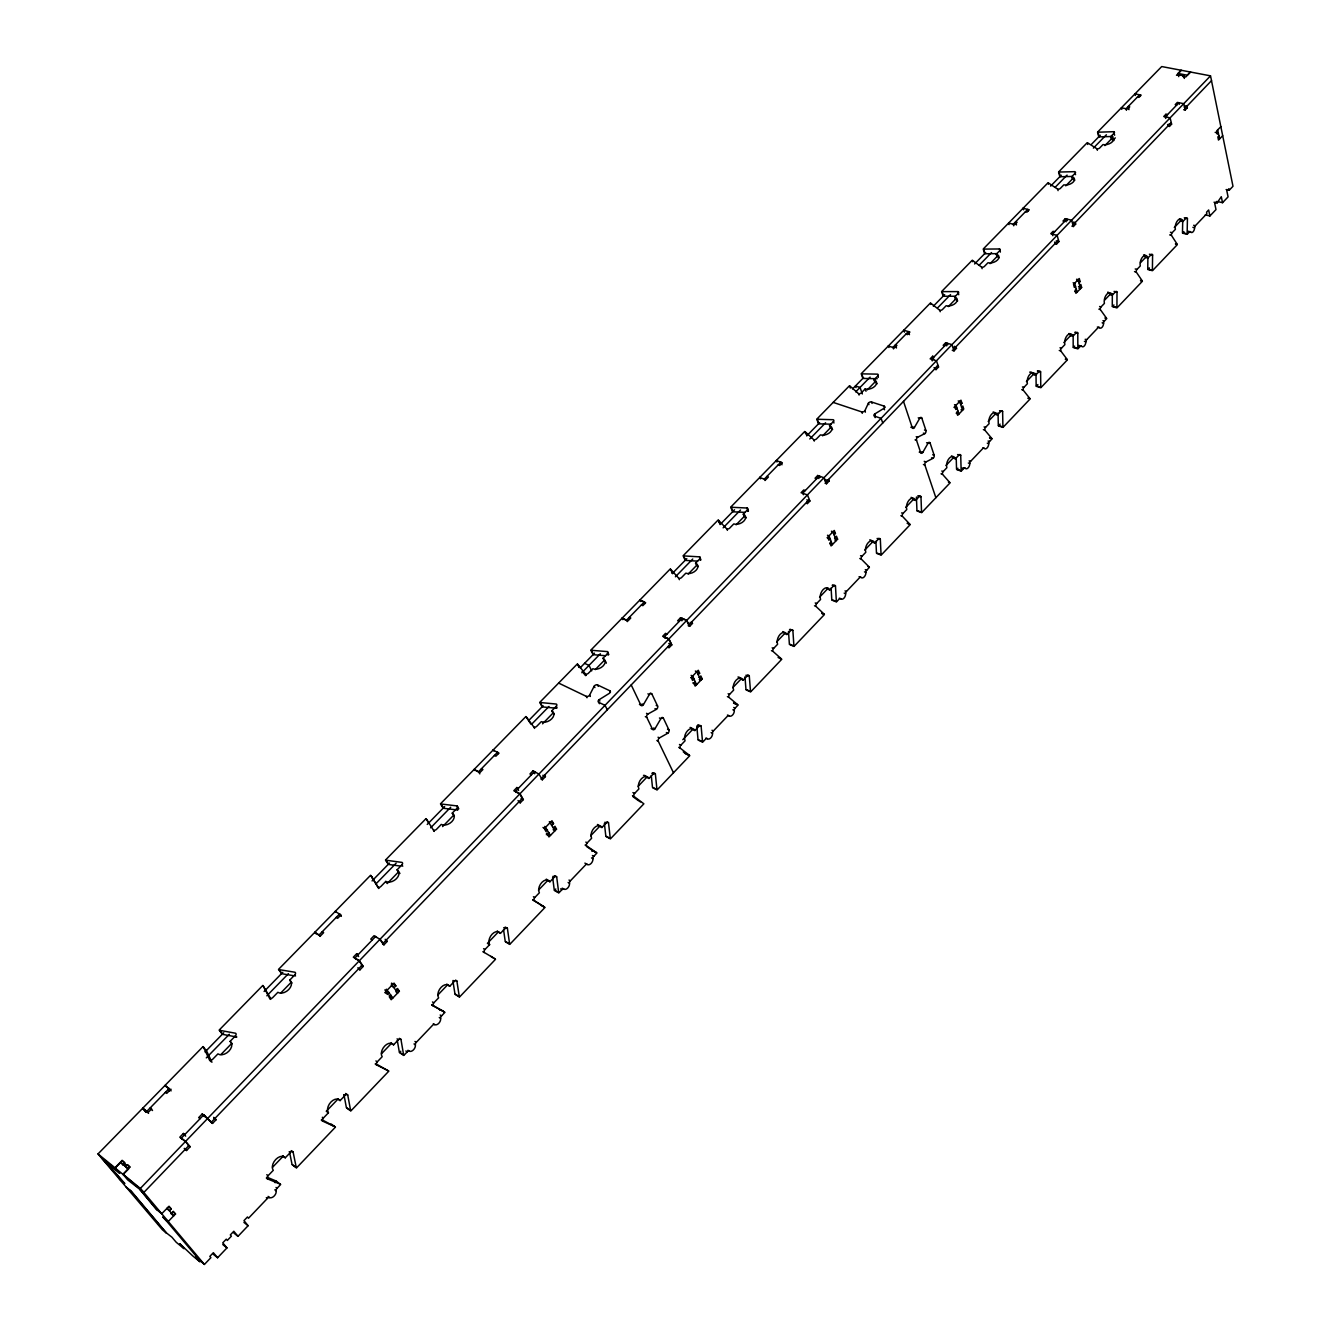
<?xml version="1.0" encoding="UTF-8"?>
<svg xmlns="http://www.w3.org/2000/svg" width="1331" height="1331" viewBox="0 0 1331 1331"><rect width="100%" height="100%" fill="white"/><g stroke="black" fill="none" stroke-linecap="round" stroke-linejoin="round"><path stroke-width="1.5" d="M1112.333 293.768L1112.283 306.163L1116.925 307.411L1117.008 292.138L1114.064 291.406M1147.888 257.648L1147.755 269.045L1152.396 270.243L1152.596 255.02A1.93 1.048 -74.1 0 0 1151.149 254.637L1147.888 258.048L1145.558 257.449A6.771 3.71 -74 0 0 1143.562 254.886M1182.727 220.38L1182.477 232.692L1187.136 233.823L1187.435 218.633A1.913 1.032 -74.5 0 0 1186.037 218.234L1184.291 217.818M833.173 402.395L861.739 411.911A2.096 1.298 -20.8 0 0 864.884 410.697L868.394 403.193A2.096 1.298 -20.6 0 1 871.522 401.995L884.117 406.121L884.649 407.569M558.621 683.069L586.272 696.346A2.246 1.497 -27.9 0 0 589.616 695.081L594.175 686.214A2.246 1.481 -27.6 0 1 597.503 684.933L609.731 690.722L610.447 692.12M919.222 452.107L920.686 452.607A2.063 1.231 -70.9 0 0 922.782 452.407L928.023 443.256A2.046 1.231 -71 0 1 930.103 443.057L934.162 455.235A2.046 1.215 -70.8 0 1 933.048 458.313L925.977 461.94A2.046 1.231 -70.7 0 0 924.862 465.018L935.876 497.727M910.82 427.218L912.284 427.7A2.08 1.264 -71.3 0 0 914.414 427.517L919.721 418.3A2.08 1.248 -71.4 0 1 921.817 418.117L925.943 430.512A2.063 1.248 -71.2 0 1 924.829 433.623L917.675 437.217A2.063 1.248 -71.1 0 0 916.543 440.328L920.686 452.607M651.059 728.523L652.489 729.205A2.213 1.431 -64.3 0 0 655.018 728.706L660.858 718.673A2.196 1.414 -64.5 0 1 663.37 718.174L668.961 729.937A2.196 1.414 -64.4 0 1 667.796 733.231L659.444 737.906A2.196 1.414 -64.2 0 0 658.263 741.201L673.486 772.762M639.446 704.448L640.86 705.114A2.229 1.447 -64.6 0 0 643.422 704.631L649.345 694.516A2.229 1.447 -64.8 0 1 651.891 694.033L657.597 706.029A2.213 1.431 -64.7 0 1 656.416 709.356L647.947 714.015A2.213 1.447 -64.5 0 0 646.766 717.342L652.489 729.205M213.426 1254.368L217.585 1257.762L226.952 1247.912L222.759 1242.838L226.27 1239.161L227.318 1240.442L231.378 1236.183L230.33 1234.918L233.823 1231.258L237.983 1236.349L248.098 1225.718L243.989 1220.61L247.466 1216.967L248.481 1218.248L267.381 1198.449A2.512 1.597 -52.2 0 1 269.661 1197.617A5.008 3.211 -52.4 0 0 274.236 1195.937A5.008 3.211 -52.4 0 0 276.133 1190.829A2.496 1.597 -52.5 0 1 277.081 1188.284L280.675 1184.507L276.116 1180.996L267.232 1177.303M1205.27 214.857L1209.929 215.955L1216.002 209.583L1214.737 203.61L1216.817 201.43L1217.133 202.911L1214.022 202.212M1217.898 201.63L1222.54 202.695L1228.08 196.888L1226.833 190.915L1228.912 188.752L1229.212 190.25L1226.117 189.551M275.118 1182.71L276.465 1181.296M400.781 1051.224L399.5 1052.555L403.809 1055.433L407.203 1051.873A2.379 1.531 -56.1 0 1 409.316 1051.174A4.742 3.061 -56.3 0 0 413.525 1049.776A4.742 3.061 -56.3 0 0 415.372 1044.835A2.363 1.531 -56.4 0 1 416.287 1042.356L432.575 1025.286A2.346 1.514 -56.9 0 1 434.655 1024.604A4.692 3.045 -57 0 0 438.797 1023.273A4.692 3.045 -57 0 0 440.628 1018.348A2.346 1.514 -57.1 0 1 441.543 1015.886L444.87 1012.392L440.528 1009.613L439.912 1010.279M555.792 889.008L554.411 890.456L558.837 892.935L561.981 889.64A2.246 1.447 -60.6 0 1 563.895 889.091A4.492 2.895 -60.8 0 0 567.705 887.993A4.492 2.895 -60.8 0 0 569.502 883.218A2.246 1.447 -60.9 0 1 570.383 880.839L585.49 865A2.229 1.431 -61.3 0 1 587.37 864.468A4.459 2.862 -61.4 0 0 591.13 863.42A4.459 2.862 -61.4 0 0 592.911 858.661A2.229 1.431 -61.6 0 1 593.792 856.299L596.887 853.055L594.391 851.707M591.862 851.258L593.277 851.108M957.904 468.229L956.64 469.56L961.232 471.141L963.777 468.479A2.013 1.181 -70.7 0 1 965.225 468.262A4.01 2.346 -70.8 0 0 968.119 467.846A4.01 2.346 -70.8 0 0 969.767 463.521A1.996 1.165 -70.8 0 1 970.582 461.358L982.794 448.547A1.996 1.165 -71.1 0 1 984.225 448.347A3.993 2.329 -71.2 0 0 987.07 447.948A3.993 2.329 -71.2 0 0 988.7 443.656A1.996 1.165 -71.2 0 1 989.515 441.493L992.028 438.881L989.715 438.115M1000.08 424.107L998.366 425.887L1002.992 427.384L1030.111 398.951L1028.081 398.318M1037.881 384.543L1036.217 386.289L1040.842 387.704L1067.379 359.886L1065.366 359.287M1074.599 346.127L1073.252 347.524L1077.894 348.855L1080.273 346.376A1.947 1.098 -72.8 0 1 1081.604 346.243A3.91 2.18 -72.9 0 0 1084.249 345.993A3.91 2.18 -72.9 0 0 1085.846 341.801A1.947 1.081 -72.9 0 1 1086.645 339.704L1098.075 327.709A1.947 1.081 -73.1 0 1 1099.389 327.592A3.893 2.163 -73.1 0 0 1101.985 327.376A3.893 2.163 -73.1 0 0 1103.582 323.2A1.947 1.081 -73.2 0 1 1104.364 321.104L1106.71 318.658L1105.262 318.259M1113.947 304.949L1112.35 306.629L1116.992 307.894L1142.397 281.257L1140.65 280.808M1149.368 267.88L1147.804 269.528L1152.446 270.709L1177.336 244.621L1175.589 244.189M152.516 1110.536L150.237 1107.841L151.601 1108.906L148.024 1112.566L142.6 1108.357L98.012 1153.927L162.382 1229.761L171.899 1237.181L176.174 1242.222L184.044 1248.711L179.768 1243.67L192.612 1255.782L199.933 1261.821L195.657 1256.78L204.408 1264.45L210.88 1257.662L209.832 1256.397L213.359 1252.704L217.585 1257.762M698.159 740.036L702.652 742.182L705.58 739.121A2.146 1.348 -64.7 0 1 707.31 738.705A4.292 2.712 -64.8 0 0 710.787 737.856A4.292 2.712 -64.8 0 0 712.518 733.248A2.146 1.348 -64.9 0 1 713.399 730.935L727.425 716.228A2.13 1.331 -65.3 0 1 729.138 715.828A4.276 2.679 -65.4 0 0 732.566 715.013A4.276 2.679 -65.4 0 0 734.296 710.421A2.13 1.331 -65.5 0 1 735.145 708.125L738.023 705.114L733.497 703.051M831.892 600.098L836.45 601.945L839.179 599.083A2.063 1.264 -68 0 1 840.759 598.784A4.143 2.529 -68.1 0 0 843.937 598.168A4.143 2.529 -68.1 0 0 845.618 593.693A2.063 1.264 -68.2 0 1 846.449 591.463L859.527 577.754A2.063 1.248 -68.5 0 1 861.09 577.454A4.126 2.496 -68.6 0 0 864.218 576.872A4.126 2.496 -68.6 0 0 865.899 572.43A2.063 1.248 -68.7 0 1 866.731 570.2L869.409 567.389M950.018 482.903L921.634 512.651L917.042 510.988M1187.668 231.544L1189.415 231.96A1.913 1.015 -74.3 0 1 1190.629 231.91A3.81 2.03 -74.4 0 0 1193.058 231.81A3.81 2.03 -74.4 0 0 1194.606 227.751A1.913 1.015 -74.4 0 1 1195.388 225.704L1206.868 213.659L1206.552 212.178L1208.648 209.982L1209.929 215.955M1217.133 202.911L1221.292 196.722L1222.54 202.695M1229.212 190.25L1232.988 186.29L1211.493 80.659M280.325 1184.207L267.381 1178.817A2.512 1.614 -52.4 0 1 268.097 1175.722L273.271 1170.332A8.751 5.657 -52.7 0 1 275.75 1159.467A8.751 5.657 -52.7 0 1 285.267 1157.804L290.391 1152.463A2.496 1.614 -53 0 1 293.103 1151.997L296.264 1167.503L292.038 1164.342L289.459 1151.764M321.536 1119.487L335.096 1126.808L322.668 1121.118A2.462 1.597 -53.9 0 1 323.383 1118.04L328.424 1112.799A8.568 5.557 -54.2 0 1 330.92 1102.035A8.568 5.557 -54.2 0 1 340.12 1100.587L345.112 1095.38A2.429 1.581 -54.6 0 1 347.724 1094.98L350.635 1110.52L346.359 1107.508L343.997 1094.897M388.486 1070.856L376.54 1064.9A2.412 1.564 -55.5 0 1 377.255 1061.855L382.163 1056.731A8.385 5.457 -55.8 0 1 384.676 1046.066A8.385 5.457 -55.8 0 1 393.577 1044.835L398.435 1039.761A2.379 1.547 -56.1 0 1 400.964 1039.428L403.626 1054.984L399.317 1052.106L397.304 1040.459M431.643 1004.639L444.571 1012.076L433.124 1005.853A2.363 1.531 -57.1 0 1 433.839 1002.825L438.614 997.851A8.219 5.357 -57.4 0 1 441.143 987.286A8.219 5.357 -57.4 0 1 449.712 986.271L454.453 981.33A2.346 1.514 -57.7 0 1 456.882 981.063L459.295 996.636L454.952 993.891L452.973 981.263M482.854 951.698L484.234 952.514A2.313 1.497 -58.7 0 1 484.95 949.519L489.608 944.661A8.069 5.241 -59 0 1 492.137 934.179A8.069 5.241 -59 0 1 500.423 933.38L505.048 928.556A2.296 1.497 -59.2 0 1 507.394 928.339L509.607 943.912L505.214 941.3L503.551 929.654M532.982 900.072L544.645 907.176L534.08 900.505A2.279 1.481 -60.1 0 1 534.796 897.527L539.354 892.785A7.936 5.141 -60.4 0 1 541.883 882.386A7.936 5.141 -60.4 0 1 549.903 881.771L554.411 877.079A2.263 1.464 -60.7 0 1 556.691 876.896L558.671 892.485L554.262 889.99L552.631 877.362M594.391 851.524L596.621 852.722L586.489 845.801A2.229 1.447 -61.7 0 1 587.221 842.856L591.646 838.247A7.803 5.025 -62 0 1 594.175 827.949A7.803 5.025 -62 0 1 601.928 827.516L606.32 822.941A2.229 1.431 -62.2 0 1 608.517 822.824L610.28 838.397L605.821 836.034L604.374 823.407M605.971 836.5L610.43 838.863L643.871 803.808L633.872 796.354A2.196 1.414 -63 0 1 634.604 793.426L638.913 788.934A7.687 4.925 -63.3 0 1 641.459 778.718A7.687 4.925 -63.3 0 1 648.962 778.452L653.238 773.976A2.196 1.398 -63.5 0 1 655.368 773.91L656.948 789.483L652.473 787.237L651.275 775.59M687.528 754.427L689.491 755.376L680.124 748.072A2.18 1.381 -64.3 0 1 680.856 745.177L685.082 740.785A7.587 4.825 -64.6 0 1 687.628 730.652A7.587 4.825 -64.6 0 1 694.882 730.553L699.074 726.194A2.163 1.364 -64.8 0 1 701.121 726.16L702.518 741.716L698.026 739.57L696.779 725.994M735.244 703.6L737.79 704.765L728.806 697.278A2.146 1.348 -65.6 0 1 729.538 694.399L733.664 690.107A7.487 4.708 -65.9 0 1 736.209 680.074A7.487 4.708 -65.9 0 1 743.214 680.141L747.307 675.882A2.13 1.331 -66.1 0 1 749.286 675.915L750.501 691.455L745.959 689.408L744.977 676.814M781.497 658.961L772.862 651.292A2.113 1.314 -66.8 0 1 773.594 648.447L777.62 644.254A7.387 4.592 -67 0 1 780.182 634.305A7.387 4.592 -67 0 1 786.954 634.521L790.947 630.362A2.113 1.314 -67.2 0 1 792.877 630.428L793.908 645.951L789.366 644.004L788.501 631.426M821.926 613.258L824.205 614.19L815.92 606.37A2.096 1.281 -67.8 0 1 816.652 603.542L820.578 599.449A7.304 4.492 -68 0 1 823.14 589.566A7.304 4.492 -68 0 1 829.695 589.932L833.605 585.856A2.08 1.281 -68.2 0 1 835.469 585.973L836.35 601.479L831.775 599.632L831.11 588.036M867.779 566.49L869.21 567.039L861.257 559.053A2.063 1.264 -68.9 0 1 861.989 556.258L865.816 552.265A7.221 4.376 -69.1 0 1 868.378 542.466A7.221 4.376 -69.1 0 1 874.733 542.965L878.527 539.005A2.063 1.248 -69.2 0 1 880.323 539.155L881.055 554.628L876.463 552.881L875.914 541.301M907.093 523.266L909.955 524.314L902.318 516.195A2.046 1.231 -69.8 0 1 903.05 513.417L906.794 509.523A7.154 4.276 -70 0 1 909.356 499.807A7.154 4.276 -70 0 1 915.512 500.423L919.222 496.546A2.03 1.215 -70.1 0 1 920.969 496.729L921.551 512.185L916.943 510.522L916.427 497.029M948.387 482.038L949.818 482.537L942.481 474.285A2.03 1.198 -70.6 0 1 943.213 471.54L946.873 467.713A7.088 4.176 -70.8 0 1 949.436 458.08A7.088 4.176 -70.8 0 1 955.392 458.829L959.035 455.036A2.013 1.181 -70.9 0 1 960.716 455.252L961.148 470.675L956.54 469.094L956.207 457.548M989.532 437.749L991.845 438.498L984.807 430.113A2.013 1.165 -71.4 0 1 985.539 427.384L989.116 423.657A7.004 4.076 -71.6 0 1 991.678 414.107A7.004 4.076 -71.6 0 1 997.435 414.973L1000.995 411.262A1.996 1.165 -71.7 0 1 1002.626 411.529L1002.909 426.902L998.3 425.421L998.05 412.943M1028.197 398.036L1029.944 398.585L1023.173 390.083A1.98 1.148 -72.1 0 1 1023.905 387.371L1027.399 383.711A6.954 3.976 -72.3 0 1 1029.961 374.244A6.954 3.976 -72.3 0 1 1035.551 375.226L1039.029 371.599A1.98 1.131 -72.4 0 1 1040.609 371.881L1040.775 387.221L1036.15 385.824L1036 373.362M1065.482 358.987L1067.229 359.503L1060.724 350.885A1.963 1.115 -72.7 0 1 1061.456 348.206L1064.883 344.629A6.888 3.893 -72.9 0 1 1067.429 335.229A6.888 3.893 -72.9 0 1 1072.853 336.31L1076.247 332.767A1.963 1.098 -73 0 1 1077.794 333.083L1077.827 348.389L1073.185 347.058L1073.152 334.63M1105.113 317.876L1106.56 318.275L1100.321 309.557A1.947 1.081 -73.4 0 1 1101.053 306.895L1104.414 303.401A6.838 3.793 -73.5 0 1 1106.959 294.084A6.838 3.793 -73.5 0 1 1112.2 295.266L1115.528 291.805A1.947 1.081 -73.6 0 1 1117.008 292.138M1140.501 280.425L1142.248 280.874L1136.258 272.056A1.947 1.065 -73.9 0 1 1136.99 269.411L1140.268 266A6.788 3.694 -74 0 1 1142.813 256.75A6.788 3.694 -74 0 1 1147.888 258.048M1175.439 243.806L1177.186 244.239L1171.43 235.337A1.93 1.032 -74.4 0 1 1172.162 232.709L1175.373 229.365A6.738 3.61 -74.5 0 1 1177.935 220.197A6.738 3.61 -74.5 0 1 1182.843 221.562L1186.037 218.234M98.012 1153.927L114.982 1167.769L122.103 1160.449L124.831 1162.645L123.001 1164.542L125.513 1166.572L127.343 1164.675L130.072 1166.888L122.951 1174.258L140.354 1188.417L185.425 1141.565L188.836 1145.608L143.831 1192.46L204.408 1264.45M213.675 1117.341L216.121 1119.704L212.544 1123.414L203.843 1114.796L181.382 1138.105L185.591 1141.382L1210.511 75.85L1161.713 66.55L1097.543 132.152L1098.757 136.827M541.534 778.319L670.957 643.538L668.778 639.046L662.655 636.334L665.517 633.356L667.047 634.022M809.165 499.624L688.776 624.988L686.646 620.479L680.49 617.817L677.645 620.762L679.193 621.427M938.022 365.443L825.752 482.354L823.939 477.746L817.7 475.5L815.038 478.245L816.602 478.811M953.512 349.321L1058.444 240.046M1072.936 224.956L1171.23 122.602M1184.823 108.443L1211.543 80.609L1210.511 75.85M184.427 1148.869L186.54 1150.516L190.15 1146.756L185.591 1141.382M358.838 969.151L359.936 969.85L363.263 966.389L359.337 960.749L354.961 957.954L375.708 936.425L376.423 937.49M382.579 943.962L383.944 944.827L387.238 941.4L385.191 939.303M518.857 802.044L520.271 802.809L523.349 799.598L519.972 793.758L515.463 791.363L534.53 771.581L535.145 772.679M540.952 779.051L542.366 779.783L545.411 776.605L544.595 775.141M691.754 621.893L692.469 623.39L689.641 626.335L686.796 620.329L682.171 618.333L664.319 636.85L668.927 638.897L671.822 644.886L668.961 647.864L668.245 646.384M805.305 490.54L803.741 489.974L801.079 492.736L807.435 494.899L809.913 501.005L807.251 503.784L806.636 502.269M825.037 483.203L826.501 483.735L829.146 480.99L828.531 479.459M934.578 369.136L936.059 369.585L938.555 366.99L936.442 360.784L930.136 358.854L932.632 356.275L934.196 356.758M952.264 350.319L954.028 350.868L956.49 348.289L954.51 346.293M1055.067 243.656L1056.564 244.039L1058.894 241.61L1057.113 235.337L1050.758 233.724L1053.087 231.311L1054.668 231.71M1071.888 226.137L1073.385 226.52L1075.681 224.107L1075.248 222.543L1073.468 222.094M1167.936 126.129L1169.417 126.445L1171.613 124.166L1170.115 117.843L1163.743 116.529L1165.923 114.266L1167.52 114.599M1183.692 109.708L1185.189 110.007L1187.352 107.761L1187.002 106.181L1185.206 105.815M1144.044 256.018L1144.86 255.169M272.489 1167.337L283.154 1156.223L285.267 1157.804M340.12 1100.587L337.974 1099.09L326.278 1111.269L328.424 1112.799M381.431 1053.803L391.414 1043.404L393.577 1044.835M437.832 995.022L447.532 984.907L449.712 986.271M500.423 933.38L498.227 932.083L487.412 943.346L489.608 944.661M538.456 890.156L547.69 880.54L549.903 881.771M590.698 835.718L599.682 826.335L601.928 827.516M638.115 786.305L646.716 777.337L648.962 778.452M682.82 739.703L692.619 729.488L694.882 730.553M732.749 687.661L740.951 679.126L743.214 680.141M776.672 641.891L784.674 633.556L786.954 634.521M819.58 597.17L827.416 589.017L829.695 589.932M864.784 550.052L872.421 542.1L874.733 542.965M905.729 507.394L913.199 499.607L915.512 500.423M945.975 465.451L953.079 458.047L955.392 458.829M988.184 421.461L995.122 414.24L997.435 414.973M1026.434 381.598L1033.222 374.527L1035.551 375.226M1063.885 342.583L1070.523 335.662L1072.853 336.31M1104.68 300.057L1109.871 294.65L1112.2 295.266M1140.467 262.756L1145.558 257.449M1174.291 227.501L1180.514 221.013L1182.843 221.562M1183.925 231.71L1182.544 233.158L1187.185 234.289L1189.415 231.96M184.809 1134.544L183.395 1133.463L179.801 1137.206L185.425 1141.565M358.122 954.66L356.658 953.728L353.331 957.189L359.17 960.932L362.115 965.158L211.263 1122.249L202.245 1113.914L198.668 1117.624L200.083 1118.689M518.391 788.318L516.894 787.519L513.816 790.73L519.822 793.908L522.351 798.301L382.829 943.596L379.934 939.337L374.078 935.676L370.767 939.104L372.231 940.019M539.255 774.293L533.016 770.799L529.954 773.976L531.468 774.758M954.028 350.868L951.964 344.646L945.659 342.749L943.18 345.328L944.76 345.794M1073.385 226.52L1071.638 220.231L1065.282 218.667L1062.97 221.062L1064.55 221.462M1190.53 72.04L1185.705 77.015L1182.56 76.399L1183.625 75.301L1184.34 78.446M1112.417 140.836L1115.295 137.875M171.483 1213.207L173.313 1211.326L175.526 1213.988L168.222 1221.492L162.698 1216.933L166.308 1220.71M1218.897 135.862L1217.848 136.943L1218.481 140.038L1222.69 135.712M387.67 994.373L389.301 992.676L384.942 989.865L387.67 994.373L384.759 992.493M385.824 991.578L394.043 983.11L395.873 985.922L394.242 987.602L391.331 985.739M552.016 825.187L553.53 823.623L551.966 820.728L544.346 828.564L545.926 831.442L547.457 829.879L542.981 827.466M698.226 674.667L699.64 673.22L698.293 670.258L691.238 677.512L692.586 680.474L694 679.026L690.955 677.645M834.104 534.796L835.419 533.448L834.271 530.437L827.699 537.192L828.864 540.203L830.161 538.839L827.083 537.674M960.699 404.474L961.93 403.21L960.965 400.165L954.826 406.454L955.808 409.515L957.039 408.251L953.928 407.253M1075.515 286.281L1074.367 287.463L1073.551 284.385L1079.275 278.495L1080.09 281.573L1078.942 282.754M546.359 834.737L547.507 833.572M390.998 995.239L389.351 996.919L391.181 999.714L399.367 991.262L397.553 988.484L395.906 990.164M548.904 832.524L547.374 834.088L548.954 836.949L556.524 829.146L554.96 826.268L553.446 827.832M695.231 681.722L693.817 683.186L695.165 686.114L702.202 678.877L700.855 675.932L699.457 677.379M831.226 541.601L829.912 542.948L831.06 545.943L837.598 539.188L836.467 536.193L835.153 537.541M957.921 411.029L956.69 412.294L957.671 415.339L963.777 409.033L962.812 406.005L961.581 407.253M1076.263 289.093L1075.115 290.274L1075.93 293.336L1081.637 287.446L1080.822 284.385L1079.691 285.566M390.599 997.668L391.514 996.719M548.139 835.252L548.988 834.371M206.288 1057.895L229.365 1034.237M266.849 995.804L288.461 973.627M376.024 883.817L396.139 863.187M430.628 827.832L450.743 807.202M531.784 724.081L548.954 706.478M581.847 672.737L600.364 653.754M675.383 576.805L692.752 559.003M723.132 527.841L740.502 510.023M809.797 438.964L825.586 422.776M855.717 391.863L870.125 377.089M937.922 307.561L950.534 294.617M979.2 265.218L991.528 252.574M1055.267 187.205L1067.079 175.093M1093.383 148.107L1106.394 134.764M203.36 1046.931L209.549 1060.042A2.529 1.68 -39 0 0 212.694 1059.26L217.935 1053.886A8.818 5.89 -38.7 0 0 228.899 1051.141A8.818 5.89 -38.7 0 0 230.113 1041.358L235.304 1036.017A2.512 1.68 -38.3 0 0 235.637 1033.255L219.615 1030.31L222.826 1034.42L236.851 1036.999M263.172 985.772L269.644 998.333A2.479 1.647 -37.2 0 0 272.755 997.551L277.863 992.31A8.618 5.773 -36.9 0 0 288.727 989.549A8.618 5.773 -36.9 0 0 289.709 980.132L294.767 974.941A2.446 1.647 -36.6 0 0 295.033 972.262L278.994 969.6L282.056 973.76L294.084 975.773M400.797 866.132L388.768 864.485L385.973 860.225L402.029 862.405A2.363 1.581 -33.3 0 1 401.879 864.9L397.071 869.842A8.302 5.557 -33.6 0 1 396.488 878.643A8.302 5.557 -33.6 0 1 385.79 881.421L380.949 886.396A2.379 1.597 -33.9 0 1 377.888 887.195L370.933 875.598L378.736 888.143M434.355 831.426L433.523 830.078A2.329 1.564 -32.2 0 0 436.551 829.28L441.26 824.421A8.152 5.44 -31.9 0 0 451.858 821.643A8.152 5.44 -31.9 0 0 452.241 813.141L456.932 808.333A2.313 1.547 -31.6 0 0 457.032 805.92L440.977 803.991L443.622 808.3L457.664 810.013M526.244 716.81L533.847 727.059A2.263 1.497 -29.1 0 0 536.826 726.244L541.318 721.635A7.903 5.224 -28.8 0 0 551.749 718.823A7.903 5.224 -28.8 0 0 551.783 710.887L556.242 706.295A2.246 1.481 -28.6 0 0 556.258 704.049L540.22 702.518L542.632 706.927L556.641 708.258M579.235 667.164L577.687 664.219L585.49 674.035A2.229 1.464 -27.6 0 0 588.435 673.22L592.827 668.728A7.77 5.108 -27.3 0 0 603.143 665.916A7.77 5.108 -27.3 0 0 603.01 658.246L607.369 653.771A2.213 1.447 -27.1 0 0 607.335 651.591L591.297 650.293L593.593 654.719L605.605 655.717M672.721 573.694L670.608 569.202L678.743 578.27A2.163 1.398 -25 0 0 681.638 577.471L685.831 573.162A7.587 4.875 -24.8 0 0 695.997 570.35A7.587 4.875 -24.8 0 0 695.564 563.163L699.723 558.904A2.163 1.381 -24.5 0 0 699.59 556.857L683.602 555.909L685.681 560.418L697.66 561.133M719.838 523.249L718.49 520.238L726.793 528.923A2.146 1.364 -23.8 0 0 729.671 528.124L733.764 523.915A7.487 4.758 -23.5 0 0 743.829 521.103A7.487 4.758 -23.5 0 0 743.264 514.165L747.307 510.006A2.13 1.348 -23.3 0 0 747.14 508.026L731.185 507.261L733.165 511.803L745.11 512.385M806.336 434.721L805.122 431.677L813.707 439.679A2.096 1.298 -21.7 0 0 816.535 438.881L820.445 434.871A7.337 4.542 -21.5 0 0 830.361 432.043A7.337 4.542 -21.5 0 0 829.512 425.537L833.406 421.561A2.096 1.298 -21.3 0 0 833.156 419.714L817.251 419.265L819.047 423.84L830.943 424.19M877.229 378.703L863.37 378.453L861.673 373.845L877.545 374.144A2.063 1.264 -20.4 0 1 877.828 375.924L874.034 379.817A7.254 4.442 -20.6 0 1 874.999 386.106A7.254 4.442 -20.6 0 1 865.167 388.918L861.357 392.828A2.08 1.264 -20.8 0 1 858.545 393.643L849.827 385.957M930.785 303.202L939.736 310.273A2.046 1.215 -19.2 0 0 942.498 309.474L946.141 305.731A7.137 4.226 -19 0 0 955.808 302.902A7.137 4.226 -19 0 0 954.626 296.996L958.253 293.286A2.03 1.198 -18.9 0 0 957.921 291.605L942.132 291.605L943.646 296.231L955.475 296.247M972.612 260.443L981.662 267.215A2.013 1.181 -18.5 0 0 984.408 266.416L987.968 262.756A7.071 4.126 -18.3 0 0 997.568 259.944A7.071 4.126 -18.3 0 0 996.27 254.221L999.814 250.577A2.013 1.165 -18.2 0 0 999.448 248.964L983.692 249.097L985.14 253.755L996.936 253.655M1074.733 180.384A6.954 3.926 -17.1 0 0 1072.387 179.036L1071.754 176.69L1075.149 173.196A1.98 1.115 -17.1 0 0 1074.716 171.666L1059.06 172.048L1060.341 176.724L1072.071 176.457M1113.964 140.57A6.905 3.827 -16.6 0 0 1111.385 138.94L1110.786 136.577L1114.097 133.167A1.963 1.081 -16.5 0 0 1113.648 131.702L1098.042 132.202L1099.256 136.877L1112.899 136.461M220.913 1054.535L231.727 1043.421L230.113 1041.358M280.725 993.042L291.239 982.228L289.709 980.132M397.071 869.842L398.468 871.971L387.205 883.551L385.79 881.421M442.607 826.584L453.572 815.304L452.241 813.141M542.549 723.831L552.981 713.083L551.783 710.887M595.256 669.626L604.158 660.475L603.01 658.246M688.26 573.994L696.595 565.425L695.564 563.163M736.11 524.797L744.245 516.445L743.264 514.165M822.641 435.836L830.411 427.833L829.512 425.537M867.28 389.916L874.866 382.113L874.034 379.817M948.321 306.596L955.392 299.325L954.626 296.996M990.081 263.654L996.986 256.567L996.27 254.221M1065.765 185.841L1072.387 179.036M1104.913 145.595L1111.385 138.94M1220.843 126.661L1216.617 131.004L1217.266 134.098L1218.314 133.017L1215.17 132.368M139.805 1189.332L156.176 1209.214L161.717 1213.756L169.037 1206.235L171.266 1208.897L169.453 1210.777L166.674 1208.515M143.914 1109.522L142.766 1108.174L203.044 1046.565L206.621 1051.008L211.945 1062.254M142.766 1108.174L146.843 1111.335L169.12 1088.525L171.083 1090.888M315.83 933.68L314.848 932.282L319.074 934.978L339.671 913.898L341.368 916.36M474.818 770.483L474.169 769.401L478.528 771.714L497.628 752.165L498.476 753.612M622.858 619.647L622.126 618.15L626.585 620.13L644.337 601.945L645.069 603.442M205.057 1051.939L223.774 1032.773M264.104 991.479L282.821 972.295M372.081 880.906L389.501 863.07M427.234 824.438L444.654 806.603M528.823 720.42L543.115 705.779M580.283 667.729L594.508 653.155M672.355 573.445L686.813 558.637M720.071 524.58L734.546 509.773M806.686 435.903L819.597 422.692M852.589 388.902L863.536 377.688M933.33 306.23L944.677 294.617M974.591 263.971L985.689 252.607M1050.641 186.107L1061.273 175.226M1091.653 144.114L1100.321 135.246M171.067 1089.24L169.519 1090.821L168.405 1089.473M115.165 1168.002L123.134 1174.491L128.708 1168.868L120.722 1162.412L115.165 1168.002L119.773 1173.426L105.665 1161.514L124.831 1183.575L119.474 1179.199M1190.48 71.99L1187.252 75.218L1178.068 73.455L1178.75 76.632M1178.068 73.455L1181.296 70.227L1176.521 75.251L1183.625 75.301M599.449 703.716L598.717 702.319A2.263 1.514 -27.7 0 1 599.183 699.657L609.282 693.384A2.246 1.497 -27.5 0 0 609.731 690.722M875.133 417.635L874.583 416.187A2.113 1.314 -20.6 0 1 874.75 413.974L883.967 408.318A2.096 1.298 -20.4 0 0 884.117 406.121M1137.456 97.03L1139.02 97.346L1141.183 95.133L1134.977 93.885L1135.376 95.433M1176.787 104.983L1175.19 104.65L1177.369 102.404L1183.741 103.685L1185.189 110.007M1184.374 107.146L1187.352 107.761M1169.217 123.667L1171.613 124.166M1167.553 124.548L1169.051 124.864L1169.417 126.445M1185.405 218.151L1187.435 218.633M1193.641 225.288L1195.388 225.704M1192.875 227.318L1194.606 227.751M1188.017 231.278L1190.629 231.91M1170.415 232.276L1172.162 232.709M1169.683 234.905L1171.43 235.337M1023.09 208.252L1029.279 209.782L1026.966 212.145L1025.419 211.762M1073.302 223.525L1075.681 224.107M1149.402 254.204L1152.596 255.02M1056.215 240.928L1058.894 241.61M1054.618 242.092L1056.564 244.039M1135.227 268.962L1136.99 269.411M1134.511 271.607L1136.258 272.056M1076.563 279.26L1078.127 279.676L1080.489 288.627L1078.925 288.211M1076.962 280.741L1080.09 281.573M1073.119 282.788L1074.699 283.204L1077.062 292.154L1074.716 291.522M1078.509 286.614L1081.637 287.446M1099.606 306.496L1101.053 306.895M1098.874 309.158L1100.321 309.557M1102.917 320.704L1104.364 321.104M1102.135 322.801L1103.582 323.2M1097.343 327.027L1099.389 327.592M1077.794 333.083L1074.882 332.251L1076.247 332.767M1085.181 339.289L1086.645 339.704M1084.399 341.385L1085.846 341.801M1078.709 345.411L1081.604 346.243M1078.825 345.96L1080.273 346.376M1059.992 347.79L1061.456 348.206M1059.26 350.469L1060.724 350.885M1037.415 370.916L1040.609 371.881M1037.564 371.166L1039.029 371.599M953.545 347.408L956.49 348.289M905.912 334.114L907.443 334.58L909.922 332.051L903.782 330.221L904.464 332.134M1022.441 386.922L1023.905 387.371M888.326 346.027L894.432 347.907L896.928 345.361L895.397 344.895L896.478 347.973M1021.726 389.634L1023.173 390.083M936.475 366.358L938.555 366.99M934.046 367.589L936.059 369.585M1000.296 410.78L1002.626 411.529M999.531 410.813L1000.995 411.262M958.187 400.914L959.734 401.413L962.546 410.297L960.999 409.798M958.819 402.212L961.93 403.21M954.51 404.707L956.057 405.206L958.886 414.074L956.174 413.192M984.091 426.918L985.539 427.384M983.359 429.647L984.807 430.113M920.353 417.635L921.817 418.117M918.24 417.818L919.721 418.3M988.084 441.027L989.515 441.493M987.269 443.173L988.7 443.656M982.777 447.865L984.225 448.347M924.479 430.029L925.943 430.512M912.367 426.835L914.414 427.517M874.583 416.187L881.072 418.333L882.769 422.975M924.829 433.623L923.365 433.141M916.21 436.718L917.675 437.217M930.103 443.057L928.655 442.558M926.576 442.757L928.023 443.256M916.543 440.328L915.079 439.846M958.703 454.57L960.716 455.252M957.588 454.553L959.035 455.036M969.134 460.859L970.582 461.358M968.319 463.022L969.767 463.521M932.698 454.736L934.162 455.235M921.318 451.908L922.782 452.407M963.794 467.78L965.225 468.262M962.346 467.98L963.777 468.479M931.584 457.814L933.048 458.313M924.23 461.341L925.977 461.94M923.415 464.519L924.862 465.018M941.766 471.041L943.213 471.54M941.034 473.803L942.481 474.285M918.373 495.814L920.969 496.729M917.791 496.03L919.222 496.546M776.289 460.559L782.345 462.739L779.7 465.451L778.186 464.902M825.919 479.825L829.146 480.99M901.603 512.901L903.05 513.417M900.871 515.679L902.318 516.195M908.441 524.048L910.154 524.68L881.155 555.094L876.563 553.347M766.922 476.431L768.436 476.98L765.791 479.709L759.735 477.48M806.802 499.857L809.913 501.005M878.31 538.39L880.323 539.155M877.096 538.456L878.527 539.005M831.426 531.202L832.956 531.784L836.284 540.536L834.753 539.953M832.324 532.267L835.419 533.448M827.483 535.245L829.013 535.827L832.357 544.595L830.045 543.714M834.52 538.023L837.598 539.188M860.541 555.709L861.989 556.258M859.809 558.504L861.257 559.053M865.3 569.651L866.731 570.2M864.468 571.864L865.899 572.43M859.094 576.672L861.09 577.454M832.89 584.941L835.469 585.973M832.174 585.291L833.605 585.856M845.019 590.881L846.449 591.463M844.187 593.127L845.618 593.693M839.329 598.201L840.759 598.784M815.221 602.96L816.652 603.542M814.489 605.788L815.92 606.37M821.859 613.491L824.421 614.556L794.025 646.417L789.483 644.47M790.015 629.23L792.877 630.428M789.516 629.763L790.947 630.362M772.18 647.831L773.594 648.447M771.448 650.676L772.862 651.292M778.086 657.481L781.73 659.311L750.617 691.92L746.092 689.891M644.337 601.945L639.878 600.015L640.594 601.496M639.729 600.148L645.685 602.743L642.856 605.638L641.359 604.989M690.157 622.392L692.469 623.39M688.194 625.72L689.641 626.335M629.28 617.351L630.778 618.017L627.916 620.945L621.976 618.299M747.29 675.033L749.286 675.915M745.876 675.25L747.307 675.882M668.761 643.522L671.822 644.886M695.364 671.024L696.878 671.706L700.788 680.324L699.274 679.625M696.595 671.839L699.64 673.22M699.158 677.496L702.202 678.877M691.122 675.366L692.652 676.065L696.579 684.666L692.785 682.936M728.124 693.75L729.538 694.399M727.392 696.629L728.806 697.278M734.113 703.084L734.962 703.483M733.73 707.476L735.145 708.125M732.882 709.772L734.296 710.421M727.441 715.03L729.138 715.828M650.177 693.235L651.891 694.033M584.559 663.337L589.001 665.4L591.713 670.824M647.914 693.85L649.345 694.516M711.985 730.27L713.399 730.935M698.026 724.696L701.121 726.16M656.166 705.363L657.597 706.029M697.66 725.511L699.074 726.194M711.12 732.582L712.518 733.248M654.985 708.691L656.416 709.356M642.008 703.949L643.422 704.631M705.912 738.04L707.31 738.705M661.94 717.492L663.37 718.174M659.427 717.991L660.858 718.673M646.517 713.333L647.947 714.015M645.335 716.66L646.766 717.342M667.546 729.272L668.961 729.937M666.382 732.549L667.796 733.231M653.588 728.024L655.018 728.706M598.717 702.319L605.023 705.347L607.335 709.789M679.459 744.495L680.856 745.177M658.03 737.224L659.444 737.906M678.727 747.39L680.124 748.072M684.999 753.213L686.68 754.028M685.249 753.546L689.741 755.725L657.098 789.949L652.606 787.702M658.263 741.201L656.849 740.518M652.839 772.662L655.368 773.91M651.841 773.278L653.238 773.976M375.991 1063.852L388.818 1071.156L350.835 1110.969L346.559 1107.958M632.924 792.577L634.604 793.426M632.475 795.639L633.872 796.354M639.412 801.329L640.527 801.894M542.865 775.274L545.411 776.605M493.102 750.052L498.942 753.08L495.897 756.191L494.433 755.442M606.836 821.942L608.517 822.824M604.923 822.209L606.32 822.941M481.439 768.736L482.903 769.501L479.825 772.645L474.019 769.551M538.772 773.777L542.366 779.783M521.103 798.384L523.349 799.598M518.009 800.596L520.271 802.809M550.552 822.026L553.53 823.623M549.32 821.693L555.01 830.71L553.147 829.695M585.823 842.107L587.221 842.856M553.546 827.533L556.524 829.146M585.091 845.052L586.489 845.801M593.842 851.224L590.282 849.028M544.762 826.385L550.468 835.386L546.375 833.173M592.411 855.534L593.792 856.299M591.513 857.913L592.911 858.661M584.875 863.104L587.37 864.468M569.003 880.057L570.383 880.839M568.104 882.453L569.502 883.218M554.461 875.665L556.691 876.896M553.03 876.297L554.411 877.079M562.231 888.16L563.895 889.091M560.601 888.875L561.981 889.64M533.415 896.745L534.796 897.527M532.699 899.706L534.08 900.505M540.519 904.997L544.928 907.509L509.773 944.378L505.381 941.766M505.198 927.042L507.394 928.339M483.985 952.297L495.232 958.986M503.667 927.74L505.048 928.556M483.586 948.704L484.95 949.519M490.84 956.34L495.515 959.302L459.478 997.085L455.119 994.357M455.518 980.215L456.882 981.063M453.089 980.481L454.453 981.33M385.591 940.368L387.238 941.4M335.262 911.402L340.919 914.946L337.641 918.307L336.227 917.425M1087.627 142.833L1096.977 148.806L1097.36 150.287M322.218 931.767L323.633 932.665L320.322 936.059L314.682 932.449M432.475 1001.96L433.839 1002.825M431.76 1004.988L433.124 1005.853M391.514 983.127L395.873 985.922M440.178 1015.021L441.543 1015.886M391.314 984.108L397.736 992.959L395.906 991.778M361.35 965.158L363.263 966.389M396.455 989.399L399.367 991.262M439.263 1017.466L440.628 1018.348M357.856 967.753L359.936 969.85M386.373 989.183L392.828 998.017L389.184 995.671M433.29 1023.739L434.655 1024.604M414.939 1041.474L416.287 1042.356M414.008 1043.937L415.372 1044.835M399.333 1038.346L400.964 1039.428M397.087 1038.862L398.435 1039.761M407.968 1050.275L409.316 1051.174M405.855 1050.974L407.203 1051.873M1048.412 182.929L1057.679 189.168L1058.078 190.632M375.908 1060.94L377.255 1061.855M375.192 1063.985L376.54 1064.9M586.489 846.449L589.65 848.596M345.578 1093.483L347.724 1094.98M344.047 1094.631L345.112 1095.38M322.318 1117.275L323.383 1118.04M331.186 1124.046L335.445 1127.107L296.48 1167.953L292.254 1164.791M321.337 1120.17L322.668 1121.118M633.057 796.753L634.887 798.084M635.486 798.533L638.531 800.746M291.239 1150.616L293.103 1151.997M289.343 1151.664L290.391 1152.463M213.725 1117.907L216.121 1119.704M169.12 1088.525L165.027 1085.43L165.876 1086.445M164.844 1085.597L170.301 1089.74L166.758 1093.367L165.393 1092.335M210.964 1122.216L212.544 1123.414M266.782 1174.707L268.097 1175.722M266.333 1178.018L267.381 1178.817M276.016 1187.485L277.081 1188.284M274.818 1189.831L276.133 1190.829M268.097 1196.386L269.661 1197.617M266.316 1197.634L267.381 1198.449M188.303 1145.325L190.15 1146.756M683.252 751.849L684.417 752.747M184.344 1148.354L186.54 1150.516M243.922 1222.407L248.098 1225.718M233.807 1233.005L237.983 1236.349M222.793 1244.552L226.952 1247.912M168.488 1206.651L171.266 1208.897M172.747 1211.726L175.526 1213.988M170.934 1213.589L173.712 1215.852L167.224 1208.115M140.354 1188.417L143.898 1192.393L122.951 1174.258M143.831 1192.46L127.743 1179.915L123.134 1174.491M126.029 1186.903L131.37 1191.278L166.508 1233.105M114.982 1167.769L118.542 1171.746L101.555 1157.903L123.484 1182.477M125.513 1166.572L127.859 1169.217M127.343 1164.675L129.689 1167.337M122.103 1160.449L125.63 1164.425M146.843 1111.335L148.556 1113.348M144.497 1110.187L146.21 1112.2M142.6 1108.357L146.027 1112.383M181.382 1138.105L182.231 1139.12M130.022 1190.213L166.225 1232.889M183.395 1133.463L185.674 1136.158M120.722 1162.412L123.018 1165.124M164.062 1218.081L200.266 1261.039M139.655 1189.065L157.557 1210.345M203.843 1114.796L204.675 1115.811M202.245 1113.914L204.492 1116.609M209.549 1060.042L210.78 1061.589M582.229 671.44L585.573 675.649M222.36 1034.204L219.149 1030.094L262.839 985.422L270.908 998.899M235.304 1036.017L236.319 1037.315M269.644 998.333L270.426 999.381M530.869 724.114L525.895 716.527L440.494 803.824L443.156 808.133M281.59 973.577L278.512 969.401L370.584 875.282L373.412 879.541M294.767 974.941L295.532 975.972M319.074 934.978L320.072 936.392M354.961 957.954L355.693 959.002M356.658 953.728L358.621 956.556M335.429 911.236L336.144 912.301M380.1 939.17L383.944 944.827M377.888 887.195L378.769 888.526M388.286 864.318L385.491 860.042L425.97 818.665L429.015 823.273M401.879 864.9L402.744 866.231M426.319 818.964L434.156 831.21M456.932 808.333L457.764 809.681M457.032 805.92L458.796 808.815M478.528 771.714L479.809 773.893M515.463 791.363L516.095 792.461M516.894 787.519L518.591 790.448M493.252 749.885L493.884 750.983M533.016 770.799L534.679 773.727M533.847 727.059L534.613 728.423M542.15 706.778L539.737 702.385L577.321 663.953L579.218 667.546M556.242 706.295L557.007 707.676M586.272 696.346L587.004 697.743M589.616 695.081L590.348 696.462M594.175 686.214L594.907 687.595M599.183 699.657L599.898 701.038M585.49 674.035L586.206 675.416M597.503 684.933L598.235 686.33M593.11 654.586L590.814 650.16L670.242 568.969L670.891 570.367M607.335 651.591L608.849 654.569M607.369 653.771L608.084 655.168M626.585 620.13L627.317 621.61M664.319 636.85L665.051 638.348M631.21 684.933L640.86 705.114M682.171 618.333L682.886 619.83M680.49 617.817L681.921 620.812M671.556 571.781L672.088 572.896M678.743 578.27L679.392 579.684M685.199 560.301L683.119 555.792L718.124 520.022L719.256 522.551M699.59 556.857L700.971 559.869M699.723 558.904L700.356 560.318M719.372 522.833L719.755 523.682M726.793 528.923L727.425 530.337M732.666 511.686L730.702 507.161L804.739 431.46L805.421 433.174M747.14 508.026L748.438 511.054M747.307 510.006L747.922 511.42M759.868 477.33L760.517 478.844M765.042 480.524L764.41 479.01L780.898 462.123L781.996 464.785M776.356 460.493L776.988 462.007M803.392 494.699L802.759 493.169L819.397 475.916L819.996 477.446M817.7 475.5L818.914 478.561M824.072 477.596L826.501 483.735M813.707 439.679L814.273 441.11M818.548 423.757L816.768 419.182L849.444 385.774L850.309 388.07M833.406 421.561L833.955 422.992M861.739 411.911L862.288 413.342M858.545 393.643L859.077 395.074M864.884 410.697L865.416 412.144M868.394 403.193L868.927 404.641M862.887 378.353L861.19 373.761L930.386 303.019L930.885 304.466M871.522 401.995L872.055 403.426M874.75 413.974L875.382 415.705M865.167 388.918L866.015 391.231M883.967 408.318L884.499 409.765M877.828 375.924L878.344 377.355M888.393 345.96L888.942 347.491M856.049 387.587L855.467 385.957L860.026 387.437L862.338 393.959M893.517 348.905L892.985 347.358L908.391 331.585L909.456 334.663M932.632 356.275L933.68 359.37M932.249 360.884L931.717 359.337L947.239 343.232L947.755 344.779M945.659 342.749L946.69 345.86M903.499 401.38L912.284 427.7M939.736 310.273L940.218 311.737M943.163 296.164L941.633 291.522L972.212 260.277L972.678 261.725M957.921 291.605L958.736 294.733M981.662 267.215L982.128 268.679M984.641 253.689L983.21 249.03L1048.029 182.763L1048.429 184.227M999.448 248.964L1000.396 252.075M1013.706 225.788L1013.24 224.224L1027.732 209.383L1028.181 210.947M1009.081 224.606L1008.615 223.059L1014.771 224.623L1017.1 222.244L1015.553 221.861L1016.485 224.956M1023.106 208.252L1023.556 209.799M1052.788 235.703L1052.355 234.123L1066.88 219.049L1067.312 220.63M1065.282 218.667L1066.164 221.811M1059.859 176.674L1058.561 171.998L1087.227 142.683L1087.693 144.447M1075.149 173.196L1075.548 174.66M1113.648 131.702L1114.629 135.23M1126.425 110.307L1126.043 108.743L1139.635 94.817L1140.018 96.381M1121.783 109.342L1121.384 107.778L1127.59 109.059L1129.769 106.829L1128.206 106.513L1128.987 109.641M1165.706 118.442L1165.34 116.862L1178.967 102.72L1179.316 104.3M1165.923 114.266L1166.671 117.427M1217.682 129.906L1219.545 138.956M231.727 1043.421A8.801 5.89 -38.7 0 1 232.143 1043.754M291.239 982.228A8.618 5.773 -36.9 0 1 292.038 982.927M398.468 871.971A8.285 5.557 -33.6 0 1 399.932 873.485M453.572 815.304A8.136 5.44 -31.9 0 1 454.403 815.92M552.981 713.083A7.886 5.224 -28.8 0 1 554.212 713.998M604.158 660.475A7.77 5.108 -27.3 0 1 606.32 663.171M696.595 565.425A7.57 4.891 -24.8 0 1 698.209 566.573M744.245 516.445A7.487 4.775 -23.5 0 1 746.159 517.925M830.411 427.833A7.321 4.542 -21.5 0 1 832.607 429.597M1110.786 136.577A6.905 3.827 -16.6 0 1 1112.367 141.768A6.905 3.827 -16.6 0 1 1103 144.58L1099.656 148.007A1.98 1.098 -16.7 0 1 1096.977 148.806M1071.754 176.69A6.954 3.926 -17.1 0 1 1073.235 182.048A6.954 3.926 -17.1 0 1 1063.802 184.859L1060.374 188.37A1.996 1.131 -17.3 0 1 1057.679 189.168M996.986 256.567A7.054 4.126 -18.3 0 1 999.015 257.698M955.392 299.325A7.121 4.226 -19 0 1 957.671 300.873M874.866 382.113A7.254 4.442 -20.6 0 1 877.096 383.81M282.821 1155.824A8.751 5.657 -52.7 0 1 283.154 1156.223M337.658 1098.691A8.552 5.557 -54.2 0 1 337.974 1099.09M391.098 1043.005A8.385 5.457 -55.8 0 1 391.414 1043.404M446.883 984.141A8.219 5.357 -57.4 0 1 447.532 984.907M497.228 930.968A8.069 5.257 -58.9 0 1 498.227 932.083M546.309 879.125A7.936 5.141 -60.4 0 1 547.69 880.54M597.436 824.505A7.803 5.025 -61.9 0 1 599.682 826.335M643.505 775.341A7.687 4.925 -63.3 0 1 646.716 777.337M737.973 677.013A7.47 4.708 -65.9 0 1 740.951 679.126M782.761 631.56A7.387 4.592 -67 0 1 784.674 633.556M826.684 587.786A7.304 4.492 -68 0 1 827.416 589.017M690.057 727.458A7.587 4.825 -64.6 0 1 692.619 729.488M869.792 539.82A7.221 4.392 -69.1 0 1 872.421 542.1M911.103 497.361A7.137 4.276 -70 0 1 913.199 499.607M1069.092 333.465A6.888 3.893 -72.9 0 1 1070.523 335.662M1029.678 372.164A6.938 3.976 -72.3 0 1 1033.222 374.527M993.176 411.928A7.004 4.076 -71.6 0 1 995.122 414.24M951.465 455.934A7.071 4.176 -70.8 0 1 953.079 458.047M1107.775 292.121A6.821 3.793 -73.5 0 1 1109.871 294.65M1179.549 219.016A6.722 3.61 -74.5 0 1 1180.514 221.013"/></g></svg>
